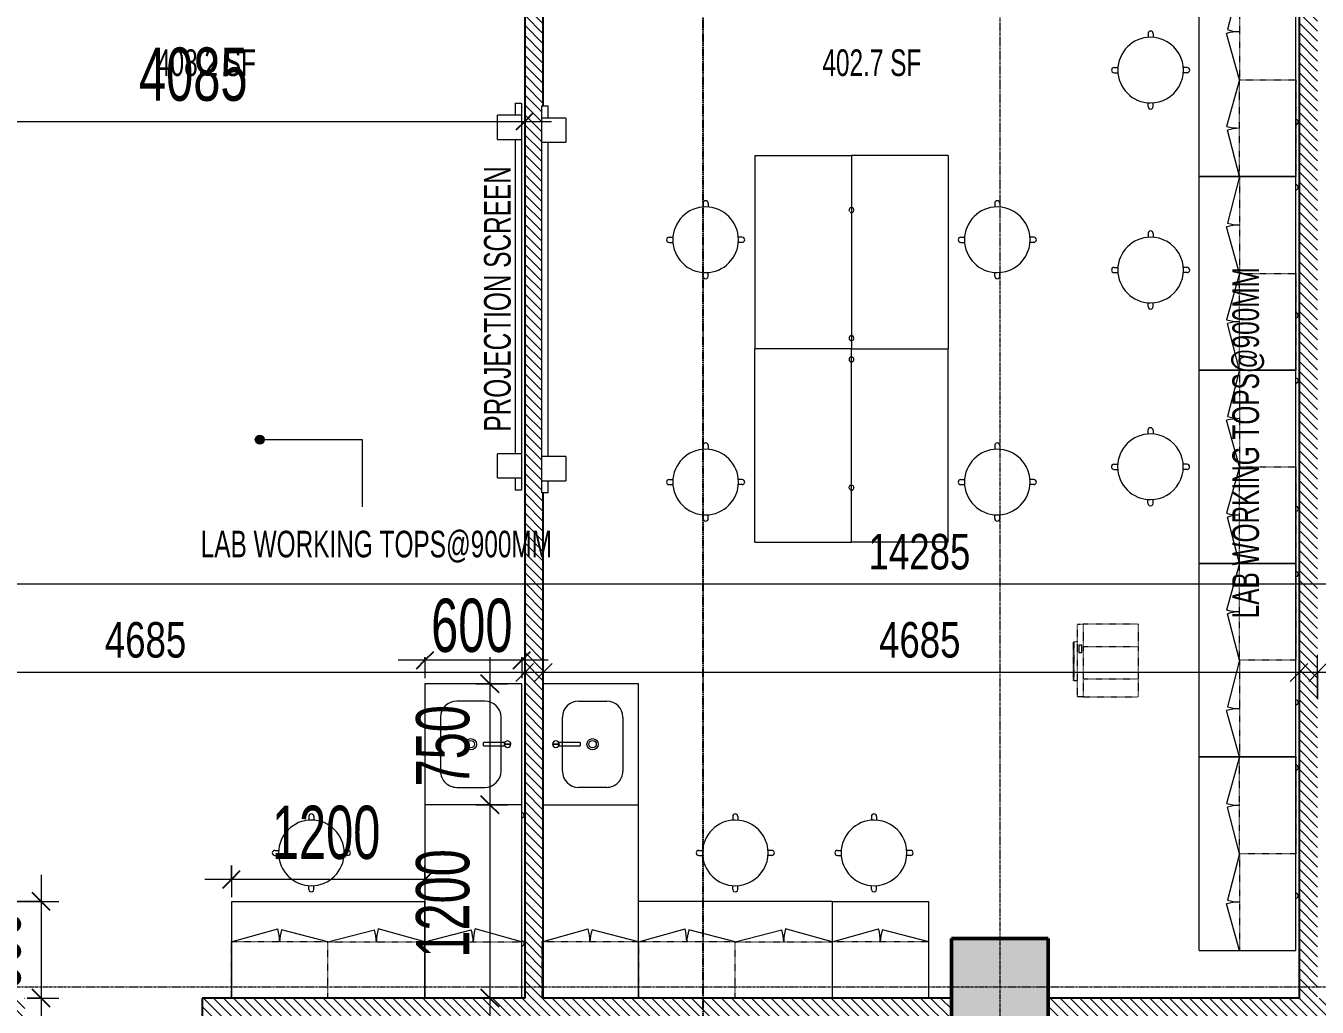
# Model space of a CAD drawing. Header units: millimetres. Extents: x -25222 to 91371, y -63339 to 20835.
# Drawn here: x 55697 to 63703, y -41515 to -35427 of the extents above; entities that cross this region are included whole.
import ezdxf

# ---------------------------------------------------------------- set-up
doc = ezdxf.new("R2010")
doc.units = ezdxf.units.MM
for name, pattern in [('Dash', [6.35, 3.175, -3.175]), ('Dash_2_', [6.35, 3.175, -3.175]), ('Grid Line', [22.225, 12.7, -3.175, 3.175, -3.175]), ('IMPORT-SLDTANVISIBLE0', [12.7, 6.35, -1.27, 1.27, -1.27, 1.27, -1.27]), ('Steelcase Hidden Lines', [3, 2, -1])]:
    doc.linetypes.add(name, pattern=pattern)
for name, color, linetype, lineweight in [('A-ANNO-DIMS', 211, 'Continuous', 9), ('A-ANNO-DIMS-110', 211, 'Continuous', 9), ('A-ANNO-SYMB', 150, 'Continuous', 9), ('A-AREA-IDEN', 2, 'Continuous', 9), ('A-DETL-GENF', 92, 'Continuous', 5), ('A-WALL', 113, 'Continuous', 5), ('A-WALL-PATT', 111, 'Continuous', 25), ('E-COMM', 2, 'Continuous', 5), ('E-DATA', 2, 'Continuous', 5), ('G-ANNO-TEXT', 231, 'Continuous', 9), ('I-FURN', 30, 'Continuous', 5), ('P-SANR-FIXT', 6, 'Continuous', 5), ('Q-CASE', 31, 'Continuous', 5), ('Q-CASE-HDLN', 31, 'Dash_2_', 5), ('Q-SPCQ', 91, 'Continuous', 5), ('S-COLS', 52, 'Continuous', 5), ('S-GRID', 1, 'Continuous', 9)]:
    doc.layers.add(name, color=color, linetype=linetype, lineweight=lineweight)
doc.styles.add('Swis721 Cn BT_10', font='swissc.ttf', dxfattribs={"width": 0.9, "height": 220})
doc.styles.add('Swis721 Cn BT_3', font='swissc.ttf', dxfattribs={"width": 0.8, "height": 165})
doc.styles.add('Swis721 Cn BT_9', font='swissc.ttf', dxfattribs={"width": 0.8, "height": 330})
doc.dimstyles.new('Diagonal_-2_mm_Swiss', dxfattribs={"dimscale": 304.8, "dimtxt": 222.071065, "dimasz": 0.360892, "dimexe": 0.360892, "dimexo": 0.0625, "dimgap": 0.072178, "dimtad": 1, "dimdec": 0, "dimzin": 0, "dimdsep": 46, "dimtxsty": 'Swis721 Cn BT_10', "dimblk1": 'OBLIQUE', "dimblk2": 'OBLIQUE', "dimsah": 1, "dimcen": 0.09, "dimdle": 0.360892, "dimazin": 0, "dimtfac": 1, "dimtdec": 4, "dimtix": 1, "dimtmove": 0, "dimatfit": 3, "dimfxl": 0.541339, "dimfxlon": 1, "dimtvp": 1, "dimtolj": 1, "dimtzin": 0, "dimarcsym": 2})
doc.dimstyles.new('Diagonal_-3_mm_Swiss', dxfattribs={"dimscale": 304.8, "dimtxt": 333.106598, "dimasz": 0.360892, "dimexe": 0.360892, "dimexo": 0.541339, "dimgap": 0.072178, "dimtad": 1, "dimdec": 0, "dimzin": 0, "dimdsep": 46, "dimtxsty": 'Swis721 Cn BT_9', "dimblk1": 'OBLIQUE', "dimblk2": 'OBLIQUE', "dimsah": 1, "dimcen": 0.09, "dimdle": 0.541339, "dimazin": 0, "dimtfac": 1, "dimtdec": 4, "dimtix": 1, "dimtmove": 0, "dimatfit": 3, "dimfxl": 1, "dimtvp": 1, "dimtolj": 1, "dimtzin": 0, "dimarcsym": 2})
doc.dimstyles.new('Diagonal_-3_mm_Swiss_1', dxfattribs={"dimscale": 304.8, "dimtxt": 333.106598, "dimasz": 0.360892, "dimexe": 0.360892, "dimexo": 0.541339, "dimgap": 0.072178, "dimtad": 1, "dimdec": 0, "dimzin": 0, "dimdsep": 46, "dimtxsty": 'Swis721 Cn BT_9', "dimblk1": 'OBLIQUE', "dimblk2": 'OBLIQUE', "dimsah": 1, "dimcen": 0.09, "dimdle": 0.541339, "dimazin": 0, "dimtfac": 1, "dimtdec": 4, "dimtix": 1, "dimtmove": 2, "dimatfit": 3, "dimfxl": 1, "dimtvp": 1, "dimtolj": 1, "dimtzin": 0, "dimarcsym": 2})
pattern_1 = [(315, (14219.89, -54691.457), (30.869454, 30.869454), [])]

# ---------------------------------------------------------------- blocks, each defined once
blk = doc.blocks.new('PRINTER_desktop - ITNE-023-356163-4_ FOURTH FLOOR - GA PLAN')
at = {"layer": 'Q-SPCQ', "color": 53, "linetype": 'Dash', "lineweight": 9}
for p, q in [((-200, 200), (-107.1, 200)), ((-200, 200), (-200, -140)), ((-107.1, 200), (-85.9, 200)), ((-85.9, 200), (-60, 200)), ((-60, 200), (139.5, 200)), ((-60, 200), (-60, -140)), ((139.5, 200), (220, 200)), ((139.5, 200), (139.5, -140)), ((220, 200), (250, 200)), ((250, -140), (250, 200)), ((-200, -140), (-107.1, -140)), ((-200, -174.5), (-200, -140)), ((-107.1, -140), (-85.9, -140)), ((-85.9, -140), (-60, -140)), ((-60, -140), (139.5, -140)), ((139.5, -140), (220, -140)), ((220, -140), (250, -140)), ((250, -140), (250, -174.5)), ((250, -174.5), (-200, -174.5)), ((-91.3, -174.5), (-91.3, -197.9)), ((-91.3, -200), (-91.3, -197.9)), ((-91.3, -197.9), (148.7, -197.9)), ((148.7, -200), (-91.3, -200)), ((148.7, -197.9), (148.7, -174.5)), ((148.7, -197.9), (148.7, -200))]:
    blk.add_line(p, q, dxfattribs=at)
at = {"layer": 'Q-SPCQ', "color": 53, "lineweight": 9}
for p, q in [((-25.4, -147.9), (-70.4, -147.9)), ((-70.4, -147.9), (-70.4, -167.9)), ((-25.4, -167.9), (-25.4, -147.9)), ((-70.4, -167.9), (-25.4, -167.9))]:
    blk.add_line(p, q, dxfattribs=at)
blk = doc.blocks.new('data_smart_board - 2400x1200-383657-4_ FOURTH FLOOR - GA PLAN')
at = {"layer": 'E-DATA', "color": 10, "lineweight": 9}
for p, q in [((58730.1, -35907.1), (58770.1, -35907.1)), ((58730.1, -35907.1), (58730.1, -35982.1)), ((58770.1, -35907.1), (58770.1, -35982.1)), ((58730.1, -36132.1), (58730.1, -38082.1)), ((58770.1, -36132.1), (58770.1, -38082.1)), ((58730.1, -38232.1), (58730.1, -38307.1)), ((58770.1, -38232.1), (58770.1, -38307.1)), ((58770.1, -38307.1), (58730.1, -38307.1))]:
    blk.add_line(p, q, dxfattribs=at)
blk = doc.blocks.new('comm_ speaker face - 150x150x150-376691-4_ FOURTH FLOOR - GA PLAN')
at = {"layer": 'E-COMM', "color": 53, "lineweight": 9}
for p, q in [((58620.1, -36132.1), (58620.1, -35982.1)), ((58770.1, -35982.1), (58620.1, -35982.1)), ((58770.1, -35982.1), (58770.1, -36132.1)), ((58620.1, -36132.1), (58770.1, -36132.1))]:
    blk.add_line(p, q, dxfattribs=at)
blk = doc.blocks.new('Lab_Stool_981 - Lab_Stool_981-395555-4_ FOURTH FLOOR - GA PLAN')
at = {"layer": 'I-FURN', "color": 53, "lineweight": 9}
for p, q in [((-15.9, 226.5), (-15.9, 203)), ((15.9, 226.5), (15.9, 203)), ((-226.5, 15.9), (-203, 15.9)), ((226.5, 15.9), (203, 15.9)), ((-226.5, -15.9), (-203, -15.9)), ((226.5, -15.9), (203, -15.9)), ((-15.9, -226.5), (-15.9, -203)), ((15.9, -226.5), (15.9, -203))]:
    blk.add_line(p, q, dxfattribs=at)
for centre, radius, start, end in [((0, 226.5), 15.9, 0, 180), ((0, 0), 203.6, 360, 180), ((-226.5, 0), 15.9, 90, 270), ((0, 0), 203.6, 180, 360), ((226.5, 0), 15.9, 270, 90), ((0, -226.5), 15.9, 180, 360)]:
    blk.add_arc(centre, radius, start, end, dxfattribs=at)
blk = doc.blocks.new('TAPWARE_boiling-chilled_water_unit1 - HYTP-029-439309-4_ FOURTH FLOOR - GA PLAN')
at = {"layer": 'P-SANR-FIXT', "color": 53, "lineweight": 9}
for p, q in [((0, 520), (0, 480)), ((0, 480), (0, 520)), ((10, 350), (-10, 350))]:
    blk.add_line(p, q, dxfattribs=at)
for start, end in [(90, 270), (270, 90)]:
    blk.add_arc((0, 500), 20, start, end, dxfattribs=at)
for points in [[(-6.3, 481), (-7.6, 481.4), (-8.8, 482), (-10, 482.7)], [(-10, 482.7), (-10, 473), (-10, 452.5), (-10, 419.4), (-10, 384.9), (-10, 361.6), (-10, 350)], [(-2.1, 480.1), (-2.8, 480.2), (-3.5, 480.3), (-4.1, 480.4)], [(4.2, 480.5), (3.5, 480.3), (2.8, 480.2), (2.1, 480.1)], [(10, 482.7), (8.8, 482), (7.6, 481.4), (6.3, 481)], [(10, 350), (10, 361.6), (10, 384.9), (10, 419.4), (10, 452.5), (10, 473), (10, 482.7)]]:
    blk.add_open_spline(points, degree=3, dxfattribs=at)
blk = doc.blocks.new('Lab_Stool_981 - Lab_Stool_981-398102-4_ FOURTH FLOOR - GA PLAN')
at = {"layer": 'I-FURN', "color": 53, "lineweight": 9}
for p, q in [((-15.9, 226.5), (-15.9, 203)), ((15.9, 226.5), (15.9, 203)), ((-226.5, 15.9), (-203, 15.9)), ((226.5, 15.9), (203, 15.9)), ((-226.5, -15.9), (-203, -15.9)), ((226.5, -15.9), (203, -15.9)), ((-15.9, -226.5), (-15.9, -203)), ((15.9, -226.5), (15.9, -203))]:
    blk.add_line(p, q, dxfattribs=at)
for centre, radius, start, end in [((0, 226.5), 15.9, 0, 180), ((0, 0), 203.6, 0, 180), ((-226.5, 0), 15.9, 90, 270), ((226.5, 0), 15.9, 270, 90), ((0, 0), 203.6, 180, 0), ((0, -226.5), 15.9, 180, 360)]:
    blk.add_arc(centre, radius, start, end, dxfattribs=at)
blk = doc.blocks.new('BETACRYL BB R 5337 - 0-100 Classic White-V22-4_ FOURTH FLOOR - GA PLAN')
at = {"layer": 'A-DETL-GENF', "color": 53, "lineweight": 9}
for p, q in [((-167.5, 187.5), (167.5, 187.5)), ((-267.5, -87.5), (-267.5, 87.5)), ((267.5, 87.5), (267.5, -87.5)), ((167.5, -187.5), (-167.5, -187.5))]:
    blk.add_line(p, q, dxfattribs=at)
for radius in [35, 23]:
    blk.add_circle((0, 0), radius, dxfattribs=at)
for centre, start, end in [((-167.5, 87.5), 90, 180), ((167.5, 87.5), 360, 90), ((-167.5, -87.5), 180, 270), ((167.5, -87.5), 270, 360)]:
    blk.add_arc(centre, 100, start, end, dxfattribs=at)
blk = doc.blocks.new('Steelcase Details - Worksurface - Airtouch - Universal System - Rectangular - 1200_600-1183984-4_ FOURTH FLOOR - GA PLAN')
at = {"layer": 'I-FURN', "color": 53, "lineweight": 9}
for p, q in [((25.4, -647.2), (25.4, -48.2)), ((1225.4, -48.2), (1225.4, -647.2)), ((25.4, -647.2), (1225.4, -647.2))]:
    blk.add_line(p, q, dxfattribs=at)
blk = doc.blocks.new('Steelcase Details - Worksurface - Airtouch - Universal System - Rectangular - 1200_600-V37-4_ FOURTH FLOOR - GA PLAN')
at = {"layer": 'I-FURN', "color": 53, "lineweight": 9}
for p, q in [((25.4, 647.2), (1225.4, 647.2)), ((25.4, 647.2), (25.4, 48.2)), ((1225.4, 48.2), (1225.4, 647.2)), ((25.4, 48.2), (1225.4, 48.2))]:
    blk.add_line(p, q, dxfattribs=at)
at = {"layer": 'I-FURN', "color": 53, "linetype": 'Steelcase Hidden Lines', "lineweight": 9}
for centre, radius, end in [((364.5, 48.2), 15.3, 360), ((1159.5, 48.2), 15.2, 0)]:
    blk.add_arc(centre, radius, 180, end, dxfattribs=at)
blk = doc.blocks.new('Steelcase Details - Worksurface - Airtouch - Universal System - Rectangular - 1200_600-V36-4_ FOURTH FLOOR - GA PLAN')
at = {"layer": 'I-FURN', "color": 53, "lineweight": 9}
for p, q in [((25.4, -647.2), (25.4, -48.2)), ((25.4, -48.2), (1225.4, -48.2)), ((1225.4, -48.2), (1225.4, -647.2)), ((25.4, -647.2), (1225.4, -647.2))]:
    blk.add_line(p, q, dxfattribs=at)
at = {"layer": 'I-FURN', "color": 53, "linetype": 'Steelcase Hidden Lines', "lineweight": 9}
for centre, radius, start in [((364.5, -48.2), 15.3, 0), ((1159.5, -48.2), 15.2, 360)]:
    blk.add_arc(centre, radius, start, 180, dxfattribs=at)
blk = doc.blocks.new('TAPWARE_boiling-chilled_water_unit1 - HYTP-029-447482-4_ FOURTH FLOOR - GA PLAN')
at = {"layer": 'P-SANR-FIXT', "color": 53, "lineweight": 9}
for p, q in [((-10, -350), (10, -350)), ((0, -480), (0, -520)), ((0, -520), (0, -480))]:
    blk.add_line(p, q, dxfattribs=at)
for start, end in [(90, 270), (270, 90)]:
    blk.add_arc((0, -500), 20, start, end, dxfattribs=at)
for points in [[(-10, -350), (-10, -361.6), (-10, -384.9), (-10, -419.4), (-10, -452.5), (-10, -473), (-10, -482.7)], [(10, -482.7), (10, -473), (10, -452.5), (10, -419.4), (10, -384.9), (10, -361.6), (10, -350)], [(-4.2, -480.5), (-3.5, -480.3), (-2.8, -480.2), (-2.1, -480.1)], [(2.1, -480.1), (2.8, -480.2), (3.5, -480.3), (4.2, -480.4)], [(-10, -482.7), (-8.8, -482), (-7.6, -481.4), (-6.2, -481)], [(6.3, -481), (7.6, -481.4), (8.8, -482), (10, -482.7)]]:
    blk.add_open_spline(points, degree=3, dxfattribs=at)
blk = doc.blocks.new('BETACRYL BB R 5337 - 0-100 Classic White-1237994-4_ FOURTH FLOOR - GA PLAN')
at = {"layer": 'A-DETL-GENF', "color": 53, "lineweight": 9}
for p, q in [((167.5, 187.5), (-167.5, 187.5)), ((-267.5, 87.5), (-267.5, -87.5)), ((267.5, -87.5), (267.5, 87.5)), ((-167.5, -187.5), (167.5, -187.5))]:
    blk.add_line(p, q, dxfattribs=at)
for radius in [35, 23]:
    blk.add_circle((0, 0), radius, dxfattribs=at)
for centre, start, end in [((-167.5, 87.5), 90, 180), ((167.5, 87.5), 0, 90), ((-167.5, -87.5), 180, 270), ((167.5, -87.5), 270, 0)]:
    blk.add_arc(centre, 100, start, end, dxfattribs=at)
blk = doc.blocks.new('Steelcase Details - Worksurface - Airtouch - Universal System - Rectangular - 1200_600-1290546-4_ FOURTH FLOOR - GA PLAN')
at = {"layer": 'I-FURN', "color": 53, "lineweight": 9}
for p, q in [((25.4, 647.2), (1225.4, 647.2)), ((25.4, 647.2), (25.4, 48.2)), ((1225.4, 48.2), (1225.4, 647.2))]:
    blk.add_line(p, q, dxfattribs=at)
blk = doc.blocks.new('Steelcase Details - Worksurface - Airtouch - Universal System - Rectangular - 1200_600-V73-4_ FOURTH FLOOR - GA PLAN')
at = {"layer": 'I-FURN', "color": 53, "lineweight": 9}
for p, q in [((25.4, 647.2), (1225.4, 647.2)), ((1225.4, 48.2), (1225.4, 647.2)), ((25.4, 48.2), (1225.4, 48.2))]:
    blk.add_line(p, q, dxfattribs=at)
at = {"layer": 'I-FURN', "color": 53, "linetype": 'Steelcase Hidden Lines', "lineweight": 9}
for centre, radius, end in [((364.5, 48.2), 15.3, 360), ((1159.5, 48.2), 15.2, 0)]:
    blk.add_arc(centre, radius, 180, end, dxfattribs=at)
blk = doc.blocks.new('Steelcase Details - Worksurface - Airtouch - Universal System - Rectangular - 1200_600-V74-4_ FOURTH FLOOR - GA PLAN')
at = {"layer": 'I-FURN', "color": 53, "lineweight": 9}
for p in [(1225.4, -57.2), (25.4, -647.2)]:
    blk.add_line(p, (1225.4, -647.2), dxfattribs=at)
blk = doc.blocks.new('CUPBOARD_wall_mount_double_door_adj_shelves - FIJO-146 _waterproof_-3240689-4_ FOURTH FLOOR - GA PLAN')
at = {"layer": 'Q-CASE', "color": 53, "lineweight": 9}
for p, q in [((-255.3, 350), (33.1, 429.5)), ((344.7, 350), (56.6, 424.1))]:
    blk.add_line(p, q, dxfattribs=at)
for centre, radius, start, end in [((-256.6, 350), 300.4, 360, 15.33997), ((345.7, 336.2), 302.2, 163.09196, 177.38966)]:
    blk.add_arc(centre, radius, start, end, dxfattribs=at)
at = {"layer": 'Q-CASE-HDLN', "color": 53, "linetype": 'Dash', "lineweight": 9}
for p, q in [((344.7, 350), (-255.3, 350)), ((-255.3, 350), (-255.3, 0)), ((344.7, 0), (344.7, 350)), ((-255.3, 0), (344.7, 0))]:
    blk.add_line(p, q, dxfattribs=at)
blk = doc.blocks.new('CUPBOARD_wall_mount_double_door_adj_shelves - FIJO-146 _waterproof_-3240690-4_ FOURTH FLOOR - GA PLAN')
at = {"layer": 'Q-CASE', "color": 53, "lineweight": 9}
for p, q in [((-255.3, -350), (33.1, -429.5)), ((344.7, -350), (56.6, -424.1))]:
    blk.add_line(p, q, dxfattribs=at)
for centre, radius, start, end in [((-256.6, -350), 300.4, 344.66003, 0), ((345.7, -336.2), 302.2, 182.61034, 196.90804)]:
    blk.add_arc(centre, radius, start, end, dxfattribs=at)
at = {"layer": 'Q-CASE-HDLN', "color": 53, "linetype": 'Dash', "lineweight": 9}
for p, q in [((-255.3, -350), (-255.3, 0)), ((-255.3, 0), (344.7, 0)), ((344.7, 0), (344.7, -350)), ((344.7, -350), (-255.3, -350))]:
    blk.add_line(p, q, dxfattribs=at)
blk = doc.blocks.new('Steelcase Details - Worksurface - Airtouch - Universal System - Rectangular - 600_600-V77-4_ FOURTH FLOOR - GA PLAN')
at = {"layer": 'I-FURN', "color": 53, "lineweight": 9}
for p, q in [((25.4, 647.2), (625.4, 647.2)), ((25.4, 647.2), (25.4, 48.2)), ((625.4, 48.2), (625.4, 647.2))]:
    blk.add_line(p, q, dxfattribs=at)
blk = doc.blocks.new('MM-HOSPITAL A_B BLOCK 2022_05_19_Interiors_rvt-1-4_ FOURTH FLOOR - GA PLAN')
at = {"layer": 'I-FURN', "color": 53, "lineweight": 9}
for p, q in [((58771.1, -39508.7), (58171.1, -39508.7)), ((58171.1, -39508.7), (58171.1, -40258.7)), ((58771.1, -40258.7), (58771.1, -39508.7)), ((59495.1, -39508.7), (58905.1, -39508.7)), ((59495.1, -40258.7), (59495.1, -39508.7))]:
    blk.add_line(p, q, dxfattribs=at)
at = {"color": 53, "lineweight": 9}
for name, p, rotation in [('Steelcase Details - Worksurface - Airtouch - Universal System - Rectangular - 1200_600-V37-4_ FOURTH FLOOR - GA PLAN', (63618.3, -36388.1), 89.99999999999962), ('CUPBOARD_wall_mount_double_door_adj_shelves - FIJO-146 _waterproof_-3240689-4_ FOURTH FLOOR - GA PLAN', (63570.1, -35507.4), 90.00000000000067), ('Lab_Stool_981 - Lab_Stool_981-395555-4_ FOURTH FLOOR - GA PLAN', (62669.9, -35702.1), 269.9999999999996), ('CUPBOARD_wall_mount_double_door_adj_shelves - FIJO-146 _waterproof_-3240690-4_ FOURTH FLOOR - GA PLAN', (63570.1, -36018), 269.9999999999988), ('data_smart_board - 2400x1200-383657-4_ FOURTH FLOOR - GA PLAN', (117665.2, -74231.4), 180), ('comm_ speaker face - 150x150x150-376691-4_ FOURTH FLOOR - GA PLAN', (117665.2, -72131.4), 180), ('Steelcase Details - Worksurface - Airtouch - Universal System - Rectangular - 1200_600-V36-4_ FOURTH FLOOR - GA PLAN', (60863.6, -36205.6), 269.9999999999998), ('Steelcase Details - Worksurface - Airtouch - Universal System - Rectangular - 1200_600-V37-4_ FOURTH FLOOR - GA PLAN', (60767.1, -36205.6), 269.9999999999996), ('Steelcase Details - Worksurface - Airtouch - Universal System - Rectangular - 1200_600-V37-4_ FOURTH FLOOR - GA PLAN', (63618.3, -37588.1), 89.99999999999962), ('CUPBOARD_wall_mount_double_door_adj_shelves - FIJO-146 _waterproof_-3240689-4_ FOURTH FLOOR - GA PLAN', (63570.1, -36707.4), 90.00000000000067), ('Lab_Stool_981 - Lab_Stool_981-398102-4_ FOURTH FLOOR - GA PLAN', (59911.4, -36754.6), 269.9999999999996), ('Lab_Stool_981 - Lab_Stool_981-395555-4_ FOURTH FLOOR - GA PLAN', (61719.3, -36754.6), 269.9999999999996), ('Lab_Stool_981 - Lab_Stool_981-395555-4_ FOURTH FLOOR - GA PLAN', (62669.9, -36942.1), 269.9999999999996), ('CUPBOARD_wall_mount_double_door_adj_shelves - FIJO-146 _waterproof_-3240690-4_ FOURTH FLOOR - GA PLAN', (63570.1, -37218), 269.9999999999988), ('Steelcase Details - Worksurface - Airtouch - Universal System - Rectangular - 1200_600-V37-4_ FOURTH FLOOR - GA PLAN', (60863.6, -38656.4), 89.99999999999962), ('Steelcase Details - Worksurface - Airtouch - Universal System - Rectangular - 1200_600-V36-4_ FOURTH FLOOR - GA PLAN', (60767.1, -38656.4), 89.99999999999979), ('Steelcase Details - Worksurface - Airtouch - Universal System - Rectangular - 1200_600-V37-4_ FOURTH FLOOR - GA PLAN', (63618.3, -38788.1), 89.99999999999962), ('CUPBOARD_wall_mount_double_door_adj_shelves - FIJO-146 _waterproof_-3240689-4_ FOURTH FLOOR - GA PLAN', (63570.1, -37907.4), 90.00000000000067), ('Lab_Stool_981 - Lab_Stool_981-395555-4_ FOURTH FLOOR - GA PLAN', (62669.1, -38162.7), 269.9999999999996), ('Lab_Stool_981 - Lab_Stool_981-395555-4_ FOURTH FLOOR - GA PLAN', (59911.4, -38257.4), 89.99999999999962), ('Lab_Stool_981 - Lab_Stool_981-398102-4_ FOURTH FLOOR - GA PLAN', (61719.3, -38257.4), 89.99999999999962), ('comm_ speaker face - 150x150x150-376691-4_ FOURTH FLOOR - GA PLAN', (117665.2, -74231.4), 180), ('CUPBOARD_wall_mount_double_door_adj_shelves - FIJO-146 _waterproof_-3240690-4_ FOURTH FLOOR - GA PLAN', (63570.1, -38418), 269.9999999999988), ('Steelcase Details - Worksurface - Airtouch - Universal System - Rectangular - 1200_600-V37-4_ FOURTH FLOOR - GA PLAN', (63618.3, -39988.1), 89.99999999999962), ('CUPBOARD_wall_mount_double_door_adj_shelves - FIJO-146 _waterproof_-3240690-4_ FOURTH FLOOR - GA PLAN', (63570.1, -39018), 269.9999999999988), ('PRINTER_desktop - ITNE-023-356163-4_ FOURTH FLOOR - GA PLAN', (62391.9, -39340), 269.9999999999984), ('CUPBOARD_wall_mount_double_door_adj_shelves - FIJO-146 _waterproof_-3240689-4_ FOURTH FLOOR - GA PLAN', (63570.1, -39707.4), 90.00000000000144), ('BETACRYL BB R 5337 - 0-100 Classic White-1237994-4_ FOURTH FLOOR - GA PLAN', (58455.5, -39883.7), 270.0000000000002), ('BETACRYL BB R 5337 - 0-100 Classic White-V22-4_ FOURTH FLOOR - GA PLAN', (59210.6, -39883.7), 269.9999999999996), ('TAPWARE_boiling-chilled_water_unit1 - HYTP-029-447482-4_ FOURTH FLOOR - GA PLAN', (58183.6, -39883.7), 89.99999999999946), ('TAPWARE_boiling-chilled_water_unit1 - HYTP-029-439309-4_ FOURTH FLOOR - GA PLAN', (59482.6, -39883.7), 90.00000000000034), ('Steelcase Details - Worksurface - Airtouch - Universal System - Rectangular - 1200_600-V37-4_ FOURTH FLOOR - GA PLAN', (63618.3, -41188.1), 89.99999999999962), ('CUPBOARD_wall_mount_double_door_adj_shelves - FIJO-146 _waterproof_-3240690-4_ FOURTH FLOOR - GA PLAN', (63570.1, -40218), 269.9999999999988), ('Steelcase Details - Worksurface - Airtouch - Universal System - Rectangular - 1200_600-V73-4_ FOURTH FLOOR - GA PLAN', (58819.3, -41484.2), 90.00000000000017), ('Steelcase Details - Worksurface - Airtouch - Universal System - Rectangular - 1200_600-V74-4_ FOURTH FLOOR - GA PLAN', (58847.8, -41484.2), 89.99999999999962), ('Lab_Stool_981 - Lab_Stool_981-398102-4_ FOURTH FLOOR - GA PLAN', (57467.1, -40557.9), 270.0000000000002), ('Lab_Stool_981 - Lab_Stool_981-395555-4_ FOURTH FLOOR - GA PLAN', (60095.1, -40557.9), 269.9999999999996), ('Lab_Stool_981 - Lab_Stool_981-395555-4_ FOURTH FLOOR - GA PLAN', (60955.1, -40557.9), 269.9999999999996), ('CUPBOARD_wall_mount_double_door_adj_shelves - FIJO-146 _waterproof_-3240689-4_ FOURTH FLOOR - GA PLAN', (63570.1, -40907.4), 90.00000000000144), ('Steelcase Details - Worksurface - Airtouch - Universal System - Rectangular - 1200_600-1183984-4_ FOURTH FLOOR - GA PLAN', (60720.5, -41507), 180), ('CUPBOARD_wall_mount_double_door_adj_shelves - FIJO-146 _waterproof_-3240690-4_ FOURTH FLOOR - GA PLAN', (57914.8, -41458.7), 180), ('CUPBOARD_wall_mount_double_door_adj_shelves - FIJO-146 _waterproof_-3240690-4_ FOURTH FLOOR - GA PLAN', (58514.8, -41458.7), 180), ('CUPBOARD_wall_mount_double_door_adj_shelves - FIJO-146 _waterproof_-3240690-4_ FOURTH FLOOR - GA PLAN', (60439.8, -41458.7), 180)]:
    blk.add_blockref(name, p, dxfattribs=dict(at, rotation=rotation))
for name, p in [('data_smart_board - 2400x1200-383657-4_ FOURTH FLOOR - GA PLAN', (0, 0)), ('comm_ speaker face - 150x150x150-376691-4_ FOURTH FLOOR - GA PLAN', (0, 0)), ('comm_ speaker face - 150x150x150-376691-4_ FOURTH FLOOR - GA PLAN', (0, -2100)), ('Steelcase Details - Worksurface - Airtouch - Universal System - Rectangular - 1200_600-1290546-4_ FOURTH FLOOR - GA PLAN', (56945.7, -41507)), ('Steelcase Details - Worksurface - Airtouch - Universal System - Rectangular - 600_600-V77-4_ FOURTH FLOOR - GA PLAN', (60669.7, -41507)), ('CUPBOARD_wall_mount_double_door_adj_shelves - FIJO-146 _waterproof_-3240689-4_ FOURTH FLOOR - GA PLAN', (57225.4, -41458.7)), ('CUPBOARD_wall_mount_double_door_adj_shelves - FIJO-146 _waterproof_-3240689-4_ FOURTH FLOOR - GA PLAN', (59150.4, -41458.7)), ('CUPBOARD_wall_mount_double_door_adj_shelves - FIJO-146 _waterproof_-3240689-4_ FOURTH FLOOR - GA PLAN', (59750.4, -41458.7)), ('CUPBOARD_wall_mount_double_door_adj_shelves - FIJO-146 _waterproof_-3240689-4_ FOURTH FLOOR - GA PLAN', (60950.4, -41458.7))]:
    blk.add_blockref(name, p, dxfattribs=at)
blk = doc.blocks.new('M_Concrete-Rectangular-Column - 600 x 600-V1-4_ FOURTH FLOOR - GA PLAN')
at = {"layer": 'S-COLS'}
blk.add_hatch(color=55, dxfattribs=at).paths.add_polyline_path([(300, 300), (-300, 300), (-300, -300), (300, -300)], flags=0)
at = {"layer": 'S-COLS', "color": 250, "lineweight": 50}
for p, q in [((300, 300), (-300, 300)), ((-300, 300), (-300, -300)), ((300, -300), (300, 300)), ((-300, -300), (300, -300))]:
    blk.add_line(p, q, dxfattribs=at)
blk = doc.blocks.new('DIMBLOCK47-4_ FOURTH FLOOR - GA PLAN')
at = {"layer": 'A-ANNO-DIMS-110', "transparency": 16777216}
for p, q in [((54105.1, -39056.8), (54105.1, -38781.8)), ((68390.1, -39056.8), (68390.1, -38781.8)), ((68500.1, -38891.8), (53995.1, -38891.8)), ((54105.1, -38891.8), (54105.1, -39056.8)), ((68390.1, -38891.8), (68390.1, -39056.8))]:
    blk.add_line(p, q, dxfattribs=at)
at = {"layer": 'A-ANNO-DIMS-110', "lineweight": 18, "transparency": 16777216}
for p, q in [((54105.1, -38891.8), (54050.1, -38946.8)), ((54105.1, -38891.8), (54160.1, -38836.8)), ((68390.1, -38891.8), (68335.1, -38946.8)), ((68390.1, -38891.8), (68445.1, -38836.8))]:
    blk.add_line(p, q, dxfattribs=at)
at = {"layer": 'A-ANNO-DIMS-110', "color": 0, "transparency": 16777216, "insert": (60921.5, -38579.3), "char_height": 220, "width": 782.536, "attachment_point": 1, "line_spacing_factor": 0.961347, "style": 'Swis721 Cn BT_10'}
blk.add_mtext('14285', dxfattribs=at)
blk = doc.blocks.new('_Oblique')
at = {"color": 0, "linetype": 'ByBlock', "lineweight": -2}
blk.add_line((-0.5, -0.5), (0.5, 0.5), dxfattribs=at)
blk = doc.blocks.new('DIMBLOCK48-4_ FOURTH FLOOR - GA PLAN')
at = {"layer": 'A-ANNO-DIMS-110', "transparency": 16777216}
for p, q in [((54105.1, -39603.6), (54105.1, -39328.6)), ((58790.1, -39603.6), (58790.1, -39328.6)), ((58900.1, -39438.6), (53995.1, -39438.6)), ((54105.1, -39438.6), (54105.1, -39603.6)), ((58790.1, -39438.6), (58790.1, -39603.6))]:
    blk.add_line(p, q, dxfattribs=at)
at = {"layer": 'A-ANNO-DIMS-110', "lineweight": 18, "transparency": 16777216}
for p, q in [((54105.1, -39438.6), (54160.1, -39383.6)), ((58790.1, -39438.6), (58845.1, -39383.6)), ((54105.1, -39438.6), (54050.1, -39493.6)), ((58790.1, -39438.6), (58735.1, -39493.6))]:
    blk.add_line(p, q, dxfattribs=at)
at = {"layer": 'A-ANNO-DIMS-110', "color": 0, "transparency": 16777216, "insert": (56186.7, -39126.1), "char_height": 220, "width": 626.029, "attachment_point": 1, "line_spacing_factor": 0.961347, "style": 'Swis721 Cn BT_10'}
blk.add_mtext('4685', dxfattribs=at)
blk = doc.blocks.new('DIMBLOCK49-4_ FOURTH FLOOR - GA PLAN')
at = {"layer": 'A-ANNO-DIMS-110', "transparency": 16777216}
for p, q in [((58905.1, -39603.6), (58905.1, -39328.6)), ((63590.1, -39603.6), (63590.1, -39328.6)), ((63700.1, -39438.6), (58795.1, -39438.6)), ((58905.1, -39438.6), (58905.1, -39603.6)), ((63590.1, -39438.6), (63590.1, -39603.6))]:
    blk.add_line(p, q, dxfattribs=at)
at = {"layer": 'A-ANNO-DIMS-110', "lineweight": 18, "transparency": 16777216}
for p, q in [((58905.1, -39438.6), (58960.1, -39383.6)), ((63590.1, -39438.6), (63645.1, -39383.6)), ((58905.1, -39438.6), (58850.1, -39493.6)), ((63590.1, -39438.6), (63535.1, -39493.6))]:
    blk.add_line(p, q, dxfattribs=at)
at = {"layer": 'A-ANNO-DIMS-110', "color": 0, "transparency": 16777216, "insert": (60986.7, -39126.1), "char_height": 220, "width": 626.029, "attachment_point": 1, "line_spacing_factor": 0.961347, "style": 'Swis721 Cn BT_10'}
blk.add_mtext('4685', dxfattribs=at)
blk = doc.blocks.new('DIMBLOCK50-4_ FOURTH FLOOR - GA PLAN')
at = {"layer": 'A-ANNO-DIMS-110', "transparency": 16777216}
for p, q in [((63705.1, -39603.6), (63705.1, -39328.6)), ((68390.1, -39603.6), (68390.1, -39328.6)), ((68500.1, -39438.6), (63595.1, -39438.6)), ((63705.1, -39438.6), (63705.1, -39603.6)), ((68390.1, -39438.6), (68390.1, -39603.6))]:
    blk.add_line(p, q, dxfattribs=at)
at = {"layer": 'A-ANNO-DIMS-110', "lineweight": 18, "transparency": 16777216}
for p, q in [((63705.1, -39438.6), (63760.1, -39383.6)), ((68390.1, -39438.6), (68445.1, -39383.6)), ((63705.1, -39438.6), (63650.1, -39493.6)), ((68390.1, -39438.6), (68335.1, -39493.6))]:
    blk.add_line(p, q, dxfattribs=at)
at = {"layer": 'A-ANNO-DIMS-110', "color": 0, "transparency": 16777216, "insert": (65786.7, -39126.1), "char_height": 220, "width": 626.029, "attachment_point": 1, "line_spacing_factor": 0.961347, "style": 'Swis721 Cn BT_10'}
blk.add_mtext('4685', dxfattribs=at)
blk = doc.blocks.new('DIMBLOCK170-4_ FOURTH FLOOR - GA PLAN')
at = {"layer": 'A-ANNO-DIMS-110', "transparency": 16777216}
for p, q in [((54705.1, -36197.7), (54705.1, -35909.9)), ((58790.1, -36107.2), (58790.1, -35909.9)), ((54540.1, -36019.9), (58955.1, -36019.9)), ((54705.1, -36019.9), (54705.1, -36197.7)), ((58790.1, -36019.9), (58790.1, -36107.2))]:
    blk.add_line(p, q, dxfattribs=at)
at = {"layer": 'A-ANNO-DIMS-110', "lineweight": 25, "transparency": 16777216}
for p, q in [((54705.1, -36019.9), (54650.1, -36074.9)), ((54705.1, -36019.9), (54760.1, -35964.9)), ((58790.1, -36019.9), (58735.1, -36074.9)), ((58790.1, -36019.9), (58845.1, -35964.9))]:
    blk.add_line(p, q, dxfattribs=at)
at = {"layer": 'A-ANNO-DIMS-110', "color": 0, "transparency": 16777216, "insert": (56398.6, -35562.2), "char_height": 330, "width": 837.525, "attachment_point": 1, "line_spacing_factor": 0.961347, "style": 'Swis721 Cn BT_9'}
blk.add_mtext('4085', dxfattribs=at)
blk = doc.blocks.new('DIMBLOCK171-4_ FOURTH FLOOR - GA PLAN')
at = {"layer": 'A-ANNO-DIMS-110', "transparency": 16777216}
for p, q in [((56971.1, -40635.8), (56971.1, -40833)), ((56971.1, -40723), (56971.1, -40635.8)), ((58171.1, -40635.8), (58171.1, -40833)), ((58171.1, -40723), (58171.1, -40635.8)), ((58336.1, -40723), (56806.1, -40723))]:
    blk.add_line(p, q, dxfattribs=at)
at = {"layer": 'A-ANNO-DIMS-110', "lineweight": 25, "transparency": 16777216}
for p, q in [((56971.1, -40723), (57026.1, -40668)), ((58171.1, -40723), (58226.1, -40668)), ((56971.1, -40723), (56916.1, -40778)), ((58171.1, -40723), (58116.1, -40778))]:
    blk.add_line(p, q, dxfattribs=at)
at = {"layer": 'A-ANNO-DIMS-110', "color": 0, "transparency": 16777216, "insert": (57222.1, -40265.3), "char_height": 330, "width": 837.525, "attachment_point": 1, "line_spacing_factor": 0.961347, "style": 'Swis721 Cn BT_9'}
blk.add_mtext('1200', dxfattribs=at)
blk = doc.blocks.new('DIMBLOCK172-4_ FOURTH FLOOR - GA PLAN')
at = {"layer": 'A-ANNO-DIMS-110', "transparency": 16777216}
for p, q in [((58573.6, -39343.7), (58573.6, -40258.7)), ((58486.4, -39508.7), (58683.6, -39508.7)), ((58573.6, -39508.7), (58486.4, -39508.7)), ((58486.4, -40258.7), (58683.6, -40258.7)), ((58573.6, -40258.7), (58486.4, -40258.7))]:
    blk.add_line(p, q, dxfattribs=at)
at = {"layer": 'A-ANNO-DIMS-110', "lineweight": 25, "transparency": 16777216}
for p, q in [((58573.6, -39508.7), (58518.6, -39453.7)), ((58573.6, -39508.7), (58628.6, -39563.7)), ((58573.6, -40258.7), (58518.6, -40203.7)), ((58573.6, -40258.7), (58628.6, -40313.7))]:
    blk.add_line(p, q, dxfattribs=at)
at = {"layer": 'A-ANNO-DIMS-110', "color": 0, "transparency": 16777216, "insert": (58115.9, -40145.5), "char_height": 330, "width": 628.144, "attachment_point": 1, "rotation": 90, "line_spacing_factor": 0.961347, "style": 'Swis721 Cn BT_9'}
blk.add_mtext('750', dxfattribs=at)
blk = doc.blocks.new('DIMBLOCK173-4_ FOURTH FLOOR - GA PLAN')
at = {"layer": 'A-ANNO-DIMS-110', "transparency": 16777216}
for p, q in [((58486.4, -40258.7), (58683.6, -40258.7)), ((58573.6, -40258.7), (58486.4, -40258.7)), ((58573.6, -40258.7), (58573.6, -41623.7)), ((58486.4, -41458.7), (58683.6, -41458.7)), ((58573.6, -41458.7), (58486.4, -41458.7))]:
    blk.add_line(p, q, dxfattribs=at)
at = {"layer": 'A-ANNO-DIMS-110', "lineweight": 25, "transparency": 16777216}
for p, q in [((58573.6, -40258.7), (58518.6, -40203.7)), ((58573.6, -40258.7), (58628.6, -40313.7)), ((58573.6, -41458.7), (58518.6, -41403.7)), ((58573.6, -41458.7), (58628.6, -41513.7))]:
    blk.add_line(p, q, dxfattribs=at)
at = {"layer": 'A-ANNO-DIMS-110', "color": 0, "transparency": 16777216, "insert": (58115.9, -41207.7), "char_height": 330, "width": 837.525, "attachment_point": 1, "rotation": 90, "line_spacing_factor": 0.961347, "style": 'Swis721 Cn BT_9'}
blk.add_mtext('1200', dxfattribs=at)
blk = doc.blocks.new('DIMBLOCK175-4_ FOURTH FLOOR - GA PLAN')
at = {"layer": 'A-ANNO-DIMS-110', "transparency": 16777216}
for p, q in [((55791.3, -40693.7), (55791.3, -41623.7)), ((55470.1, -40858.7), (55901.3, -40858.7)), ((55791.3, -40858.7), (55470.1, -40858.7)), ((55704.1, -41458.7), (55901.3, -41458.7)), ((55791.3, -41458.7), (55704.1, -41458.7))]:
    blk.add_line(p, q, dxfattribs=at)
at = {"layer": 'A-ANNO-DIMS-110', "lineweight": 25, "transparency": 16777216}
for p, q in [((55791.3, -40858.7), (55736.3, -40803.7)), ((55791.3, -40858.7), (55846.3, -40913.7)), ((55791.3, -41458.7), (55736.3, -41403.7)), ((55791.3, -41458.7), (55846.3, -41513.7))]:
    blk.add_line(p, q, dxfattribs=at)
at = {"layer": 'A-ANNO-DIMS-110', "color": 0, "transparency": 16777216, "insert": (55333.6, -41420.5), "char_height": 330, "width": 628.144, "attachment_point": 1, "rotation": 90, "line_spacing_factor": 0.961347, "style": 'Swis721 Cn BT_9'}
blk.add_mtext('600', dxfattribs=at)
blk = doc.blocks.new('DIMBLOCK176-4_ FOURTH FLOOR - GA PLAN')
at = {"layer": 'A-ANNO-DIMS-110', "lineweight": 25, "transparency": 16777216}
for p, q in [((58171.1, -39363), (58226.1, -39308)), ((58771.1, -39363), (58826.1, -39308)), ((58171.1, -39363), (58116.1, -39418)), ((58771.1, -39363), (58716.1, -39418))]:
    blk.add_line(p, q, dxfattribs=at)
at = {"layer": 'A-ANNO-DIMS-110', "transparency": 16777216}
for p, q in [((58936.1, -39363), (58006.1, -39363)), ((58171.1, -39343.7), (58171.1, -39473)), ((58171.1, -39363), (58171.1, -39343.7)), ((58771.1, -39343.7), (58771.1, -39473)), ((58771.1, -39363), (58771.1, -39343.7))]:
    blk.add_line(p, q, dxfattribs=at)
at = {"layer": 'A-ANNO-DIMS-110', "color": 0, "transparency": 16777216, "insert": (58209.4, -38980.8), "char_height": 330, "width": 628.144, "attachment_point": 1, "line_spacing_factor": 0.961347, "style": 'Swis721 Cn BT_9'}
blk.add_mtext('600', dxfattribs=at)

msp = doc.modelspace()

# ---------------------------------------------------------------- hatches: boundary and pattern name
at = {"layer": 'A-WALL-PATT', "lineweight": 5}
h = msp.add_hatch(dxfattribs=at)
h.set_pattern_fill('FP_1', color=9, style=0, pattern_type=2)
h.set_pattern_definition(pattern_1)
h.paths.add_polyline_path([(58905.1, -41458.7), (58905.1, -38324.3), (58895.1, -38324.3), (58895.1, -35924.3), (58905.1, -35924.3), (58905.1, -33363.7), (58790.1, -33363.7), (58790.1, -41458.7)], flags=0)
h = msp.add_hatch(dxfattribs=at)
h.set_pattern_fill('FP_1', color=9, style=0, pattern_type=2)
h.set_pattern_definition(pattern_1)
h.paths.add_polyline_path([(63705.1, -41458.7), (63705.1, -33363.7), (63590.1, -33363.7), (63590.1, -41458.7)], flags=0)
h = msp.add_hatch(dxfattribs=at)
h.set_pattern_fill('FP_1', color=9, style=0, pattern_type=2)
h.set_pattern_definition(pattern_1)
h.paths.add_polyline_path([(56971.1, -41688.7), (61435.1, -41688.7), (61435.1, -41458.7), (56790.1, -41458.7), (56790.1, -41688.7), (56905.1, -41688.7)], flags=0)
h.paths.add_polyline_path([(50107.5, -41688.7), (53505.1, -41688.7), (53505.1, -41458.7), (52882.1, -41458.7), (52882.1, -41555.7), (52018.1, -41555.5), (52018.1, -41458.7), (51982.1, -41458.7), (51982.1, -41555.7), (51118.1, -41555.7), (51118.1, -41458.7), (51082.1, -41458.7), (51082.1, -41555.7), (50218.1, -41555.7), (50218.1, -41458.7), (50182.1, -41458.7), (50182.1, -41555.7), (49318.1, -41555.7), (49318.1, -41458.7), (49300.1, -41458.7), (49300.1, -41688.7)], flags=0)
h.paths.add_polyline_path([(66775.1, -41688.7), (68505.1, -41688.7), (68505.1, -41458.7), (62035.1, -41458.7), (62035.1, -41688.7), (66634.8, -41688.7)], flags=0)
h.paths.add_polyline_path([(54105.1, -41688.7), (55690.1, -41688.7), (55690.1, -41458.7), (54105.1, -41458.7), (54105.1, -41637.9)], flags=0)
at = {"layer": 'G-ANNO-TEXT'}
h = msp.add_hatch(color=59, dxfattribs=at)
edge = h.paths.add_edge_path(flags=0)
edge.add_arc((57147.1, -37994.2), 27.5, 0, 360)

# ---------------------------------------------------------------- linework, layer by layer
at = {"layer": 'A-ANNO-SYMB', "linetype": 'IMPORT-SLDTANVISIBLE0', "lineweight": 25}
msp.add_line((59895.6, -42092), (59895.6, -32772.7), dxfattribs=at)
at = {"layer": 'A-WALL', "lineweight": 25}
for p, q in [((58790.1, -33363.7), (58790.1, -41458.7)), ((58905.1, -35924.3), (58905.1, -33363.7)), ((63590.1, -33363.7), (63590.1, -41458.7)), ((58905.1, -41458.7), (58905.1, -38324.3)), ((58790.1, -41458.7), (56790.1, -41458.7)), ((56790.1, -41458.7), (56790.1, -41688.7)), ((61435.1, -41458.7), (58905.1, -41458.7)), ((63590.1, -41458.7), (62035.1, -41458.7))]:
    msp.add_line(p, q, dxfattribs=at)
at = {"layer": 'G-ANNO-TEXT', "color": 59}
for p, q in [((57147.1, -37994.2), (57782.3, -37994.2)), ((57782.3, -37994.2), (57782.3, -38410.8))]:
    msp.add_line(p, q, dxfattribs=at)
msp.add_circle((57147.1, -37994.2), 27.5, dxfattribs=at)
at = {"layer": 'S-GRID', "linetype": 'Grid Line'}
for p, q in [((61735.1, 20089.7), (61735.1, -62440.6)), ((-24562.2, -41388.7), (90711.2, -41388.7))]:
    msp.add_line(p, q, dxfattribs=at)

# ---------------------------------------------------------------- block references
at = {"lineweight": 5}
msp.add_blockref('MM-HOSPITAL A_B BLOCK 2022_05_19_Interiors_rvt-1-4_ FOURTH FLOOR - GA PLAN', (0, 0), dxfattribs=at)
at = {"layer": 'S-COLS', "rotation": 270.0000000000001}
msp.add_blockref('M_Concrete-Rectangular-Column - 600 x 600-V1-4_ FOURTH FLOOR - GA PLAN', (61735.1, -41388.7), dxfattribs=at)

# ---------------------------------------------------------------- texts
at = {"layer": 'A-AREA-IDEN', "char_height": 165, "width": 698.43, "attachment_point": 1, "style": 'Swis721 Cn BT_3'}
for s, insert in [('408.2 SF', (56509.8, -35573.6)), ('402.7 SF', (60635.1, -35573.6))]:
    msp.add_mtext(s, dxfattribs=dict(at, insert=insert))
at = {"layer": 'G-ANNO-TEXT', "color": 59, "char_height": 165, "attachment_point": 1, "rotation": 90, "style": 'Swis721 Cn BT_3'}
for s, insert, width in [('PROJECTION SCREEN', (58537.4, -37944.6), 1735.493), ('LAB WORKING TOPS@900MM', (63176.9, -39102.7), 2455.088)]:
    msp.add_mtext(s, dxfattribs=dict(at, insert=insert, width=width))
at = {"layer": 'G-ANNO-TEXT', "color": 59, "insert": (56781, -38559.6), "char_height": 165, "width": 2455.088, "attachment_point": 1, "style": 'Swis721 Cn BT_3'}
msp.add_mtext('LAB WORKING TOPS@900MM', dxfattribs=at)

# ---------------------------------------------------------------- dimensions: what is measured, and where the dimension line sits
at = {"layer": 'A-ANNO-DIMS'}
for base, p1, p2, angle, override, picture, middle in [((58790.1, -36019.9), (54705.1, -36362.7), (58790.1, -35942.2), 0, {"dimpost": '<>', "dimfxl": 4106.592574}, 'DIMBLOCK170-4_ FOURTH FLOOR - GA PLAN', (56747.6, -35828.6)), ((58573.6, -40258.7), (58651.4, -39508.7), (58651.4, -40258.7), 90, {"dimpost": '<>', "dimfxl": 750}, 'DIMBLOCK172-4_ FOURTH FLOOR - GA PLAN', (58382.5, -39883.7)), ((56971.1, -40723), (58171.1, -40800.8), (56971.1, -40800.8), 0, {"dimpost": '<>', "dimfxl": 1200}, 'DIMBLOCK171-4_ FOURTH FLOOR - GA PLAN', (57571.1, -40531.4)), ((58573.6, -41458.7), (58651.4, -40258.7), (58651.4, -41458.7), 90, {"dimpost": '<>', "dimfxl": 1200}, 'DIMBLOCK173-4_ FOURTH FLOOR - GA PLAN', (58382, -40858.7)), ((55791.3, -41458.7), (55305.1, -40858.7), (55869.1, -41458.7), 90, {"dimpost": '<>', "dimfxl": 823.455165}, 'DIMBLOCK175-4_ FOURTH FLOOR - GA PLAN', (55599.9, -41158.7))]:
    dim = msp.add_linear_dim(base=base, p1=p1, p2=p2, angle=angle, dimstyle='Diagonal_-3_mm_Swiss', override=override, dxfattribs=at)
    dim.commit()
    dim.dimension.update_dxf_attribs({"geometry": picture, "text_midpoint": middle})
for base, p1, p2, override, picture, middle in [((54105.1, -38891.8), (68390.1, -39056.8), (54105.1, -39056.8), {"dimpost": '<>', "dimfxl": 14285}, 'DIMBLOCK47-4_ FOURTH FLOOR - GA PLAN', (61247.6, -38756.8)), ((54105.1, -39438.6), (58790.1, -39603.6), (54105.1, -39603.6), {"dimpost": '<>', "dimfxl": 4685}, 'DIMBLOCK48-4_ FOURTH FLOOR - GA PLAN', (56447.6, -39303.6)), ((58905.1, -39438.6), (63590.1, -39603.6), (58905.1, -39603.6), {"dimpost": '<>', "dimfxl": 4685}, 'DIMBLOCK49-4_ FOURTH FLOOR - GA PLAN', (61247.6, -39303.6)), ((63705.1, -39438.6), (68390.1, -39603.6), (63705.1, -39603.6), {"dimpost": '<>', "dimfxl": 4685}, 'DIMBLOCK50-4_ FOURTH FLOOR - GA PLAN', (66047.6, -39303.6))]:
    dim = msp.add_linear_dim(base=base, p1=p1, p2=p2, dimstyle='Diagonal_-2_mm_Swiss', override=override, dxfattribs=at)
    dim.commit()
    dim.dimension.update_dxf_attribs({"geometry": picture, "text_midpoint": middle})
dim = msp.add_linear_dim(base=(58171.1, -39363), p1=(58771.1, -39508.7), p2=(58171.1, -39508.7), dimstyle='Diagonal_-3_mm_Swiss_1', override={"dimpost": '<>', "dimfxl": 600}, dxfattribs=at)
dim.commit()
dim.dimension.update_dxf_attribs({"geometry": 'DIMBLOCK176-4_ FOURTH FLOOR - GA PLAN', "text_midpoint": (58523.4, -39200.8), "dimtype": 160})

doc.saveas('drawing.dxf')
